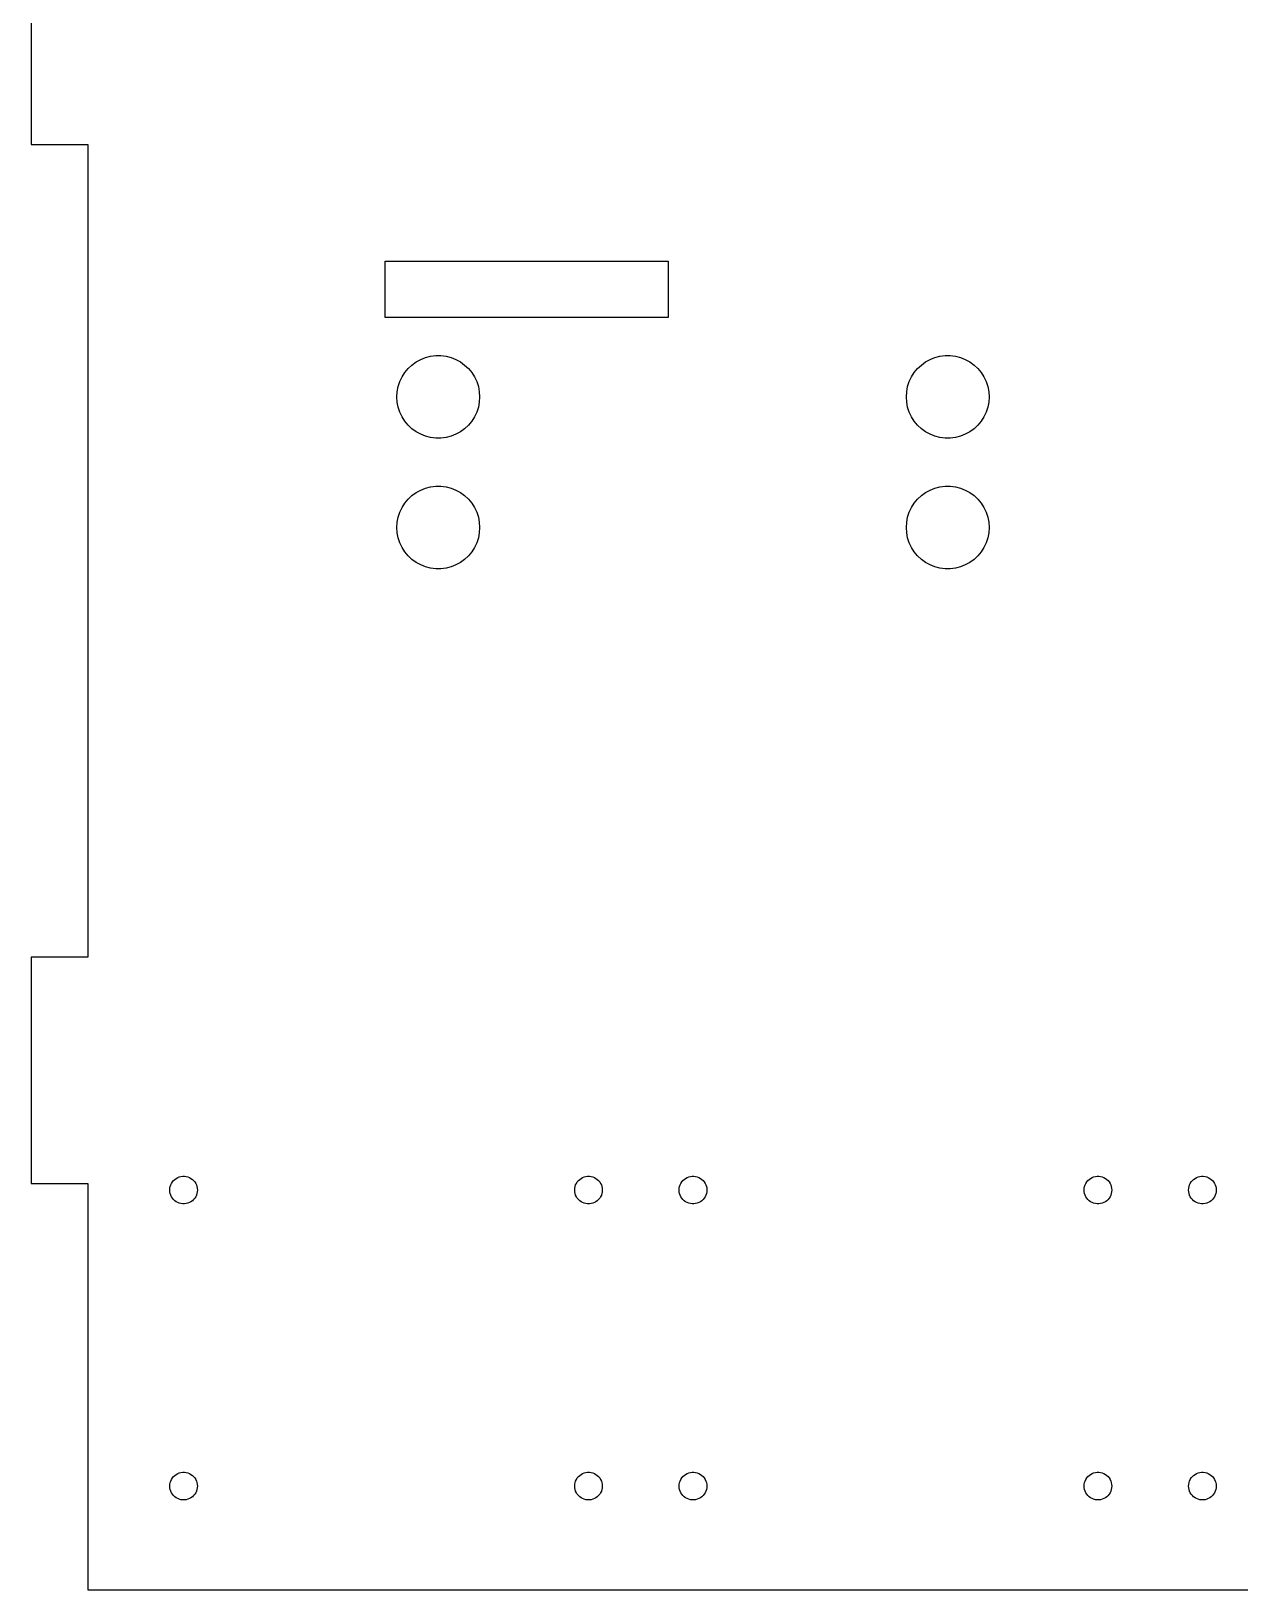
# Model space of a CAD drawing. Header units: metres. Extents: x -158 to 158, y -149 to 209.
# Drawn here: x -157.8 to -19, y -149.2 to 29.8 of the extents above; entities that cross this region are included whole.
import ezdxf

# ---------------------------------------------------------------- set-up
doc = ezdxf.new("R2010")
doc.units = ezdxf.units.M

msp = doc.modelspace()

# ---------------------------------------------------------------- linework, layer by layer
for p, q in [((-157.75, 42.75), (-157.75, 16.75)), ((-157.75, 16.75), (-151.25, 16.75)), ((-151.25, 16.75), (-151.25, -76.5833)), ((-117.083, -3.14999), (-117.083, 3.34999)), ((-117.083, 3.34999), (-84.5833, 3.34999)), ((-84.5833, 3.34999), (-84.5833, -3.14999)), ((-84.5833, -3.14999), (-117.083, -3.14999)), ((-114.463, -8.9984), (-114.028, -8.59006)), ((-114.028, -8.59006), (-113.545, -8.23944)), ((-113.545, -8.23944), (-113.022, -7.95206)), ((-113.022, -7.95206), (-112.468, -7.73247)), ((-112.468, -7.73247), (-111.89, -7.58412)), ((-111.89, -7.58412), (-111.298, -7.50937)), ((-111.298, -7.50937), (-110.702, -7.50937)), ((-110.702, -7.50937), (-110.11, -7.58412)), ((-110.11, -7.58412), (-109.532, -7.73247)), ((-109.532, -7.73247), (-108.978, -7.95206)), ((-108.978, -7.95206), (-108.455, -8.23944)), ((-108.455, -8.23944), (-107.972, -8.59006)), ((-107.972, -8.59006), (-107.537, -8.9984)), ((-55.9626, -8.9984), (-55.5278, -8.59006)), ((-55.5278, -8.59006), (-55.0452, -8.23944)), ((-55.0452, -8.23944), (-54.5224, -7.95206)), ((-54.5224, -7.95206), (-53.9678, -7.73247)), ((-53.9678, -7.73247), (-53.3901, -7.58412)), ((-53.3901, -7.58412), (-52.7982, -7.50937)), ((-52.7982, -7.50937), (-52.2017, -7.50937)), ((-52.2017, -7.50937), (-51.6099, -7.58412)), ((-51.6099, -7.58412), (-51.0322, -7.73247)), ((-51.0322, -7.73247), (-50.4775, -7.95206)), ((-50.4775, -7.95206), (-49.9548, -8.23944)), ((-49.9548, -8.23944), (-49.4722, -8.59006)), ((-49.4722, -8.59006), (-49.0374, -8.9984)), ((-115.601, -11.0687), (-115.416, -10.5014)), ((-115.416, -10.5014), (-115.162, -9.96167)), ((-115.162, -9.96167), (-114.843, -9.45801)), ((-114.843, -9.45801), (-114.463, -8.9984)), ((-107.537, -8.9984), (-107.157, -9.45801)), ((-107.157, -9.45801), (-106.838, -9.96167)), ((-106.838, -9.96167), (-106.584, -10.5014)), ((-106.584, -10.5014), (-106.399, -11.0687)), ((-57.1008, -11.0687), (-56.9164, -10.5014)), ((-56.9164, -10.5014), (-56.6624, -9.96167)), ((-56.6624, -9.96167), (-56.3428, -9.45801)), ((-56.3428, -9.45801), (-55.9626, -8.9984)), ((-49.0374, -8.9984), (-48.6572, -9.45801)), ((-48.6572, -9.45801), (-48.3375, -9.96167)), ((-48.3375, -9.96167), (-48.0836, -10.5014)), ((-48.0836, -10.5014), (-47.8992, -11.0687)), ((-115.75, -12.25), (-115.713, -11.6547)), ((-115.713, -12.8453), (-115.75, -12.25)), ((-115.713, -11.6547), (-115.601, -11.0687)), ((-106.399, -11.0687), (-106.287, -11.6547)), ((-106.287, -11.6547), (-106.25, -12.25)), ((-106.25, -12.25), (-106.287, -12.8453)), ((-57.25, -12.25), (-57.2125, -11.6547)), ((-57.2125, -12.8453), (-57.25, -12.25)), ((-57.2125, -11.6547), (-57.1008, -11.0687)), ((-47.8992, -11.0687), (-47.7874, -11.6547)), ((-47.7874, -11.6547), (-47.75, -12.25)), ((-47.75, -12.25), (-47.7874, -12.8453)), ((-115.601, -13.4313), (-115.713, -12.8453)), ((-115.416, -13.9986), (-115.601, -13.4313)), ((-115.162, -14.5383), (-115.416, -13.9986)), ((-106.584, -13.9986), (-106.838, -14.5383)), ((-106.399, -13.4313), (-106.584, -13.9986)), ((-106.287, -12.8453), (-106.399, -13.4313)), ((-57.1008, -13.4313), (-57.2125, -12.8453)), ((-56.9164, -13.9986), (-57.1008, -13.4313)), ((-56.6624, -14.5383), (-56.9164, -13.9986)), ((-48.0836, -13.9986), (-48.3375, -14.5383)), ((-47.8992, -13.4313), (-48.0836, -13.9986)), ((-47.7874, -12.8453), (-47.8992, -13.4313)), ((-114.843, -15.042), (-115.162, -14.5383)), ((-114.463, -15.5016), (-114.843, -15.042)), ((-114.028, -15.9099), (-114.463, -15.5016)), ((-113.545, -16.2605), (-114.028, -15.9099)), ((-107.972, -15.9099), (-108.455, -16.2605)), ((-107.537, -15.5016), (-107.972, -15.9099)), ((-107.157, -15.042), (-107.537, -15.5016)), ((-106.838, -14.5383), (-107.157, -15.042)), ((-56.3428, -15.042), (-56.6624, -14.5383)), ((-55.9626, -15.5016), (-56.3428, -15.042)), ((-55.5278, -15.9099), (-55.9626, -15.5016)), ((-55.0452, -16.2605), (-55.5278, -15.9099)), ((-49.4722, -15.9099), (-49.9548, -16.2605)), ((-49.0374, -15.5016), (-49.4722, -15.9099)), ((-48.6572, -15.042), (-49.0374, -15.5016)), ((-48.3375, -14.5383), (-48.6572, -15.042)), ((-113.022, -16.5479), (-113.545, -16.2605)), ((-112.468, -16.7675), (-113.022, -16.5479)), ((-111.89, -16.9159), (-112.468, -16.7675)), ((-111.298, -16.9906), (-111.89, -16.9159)), ((-110.702, -16.9906), (-111.298, -16.9906)), ((-110.11, -16.9159), (-110.702, -16.9906)), ((-109.532, -16.7675), (-110.11, -16.9159)), ((-108.978, -16.5479), (-109.532, -16.7675)), ((-108.455, -16.2605), (-108.978, -16.5479)), ((-54.5224, -16.5479), (-55.0452, -16.2605)), ((-53.9678, -16.7675), (-54.5224, -16.5479)), ((-53.3901, -16.9159), (-53.9678, -16.7675)), ((-52.7982, -16.9906), (-53.3901, -16.9159)), ((-52.2017, -16.9906), (-52.7982, -16.9906)), ((-51.6099, -16.9159), (-52.2017, -16.9906)), ((-51.0322, -16.7675), (-51.6099, -16.9159)), ((-50.4775, -16.5479), (-51.0322, -16.7675)), ((-49.9548, -16.2605), (-50.4775, -16.5479)), ((-114.028, -23.5901), (-113.545, -23.2394)), ((-113.545, -23.2394), (-113.022, -22.9521)), ((-113.022, -22.9521), (-112.468, -22.7325)), ((-112.468, -22.7325), (-111.89, -22.5841)), ((-111.89, -22.5841), (-111.298, -22.5094)), ((-111.298, -22.5094), (-110.702, -22.5094)), ((-110.702, -22.5094), (-110.11, -22.5841)), ((-110.11, -22.5841), (-109.532, -22.7325)), ((-109.532, -22.7325), (-108.978, -22.9521)), ((-108.978, -22.9521), (-108.455, -23.2394)), ((-108.455, -23.2394), (-107.972, -23.5901)), ((-55.5278, -23.5901), (-55.0452, -23.2394)), ((-55.0452, -23.2394), (-54.5224, -22.9521)), ((-54.5224, -22.9521), (-53.9678, -22.7325)), ((-53.9678, -22.7325), (-53.3901, -22.5841)), ((-53.3901, -22.5841), (-52.7982, -22.5094)), ((-52.7982, -22.5094), (-52.2017, -22.5094)), ((-52.2017, -22.5094), (-51.6099, -22.5841)), ((-51.6099, -22.5841), (-51.0322, -22.7325)), ((-51.0322, -22.7325), (-50.4775, -22.9521)), ((-50.4775, -22.9521), (-49.9548, -23.2394)), ((-49.9548, -23.2394), (-49.4722, -23.5901)), ((-115.416, -25.5014), (-115.162, -24.9617)), ((-115.162, -24.9617), (-114.843, -24.458)), ((-114.843, -24.458), (-114.463, -23.9984)), ((-114.463, -23.9984), (-114.028, -23.5901)), ((-107.972, -23.5901), (-107.537, -23.9984)), ((-107.537, -23.9984), (-107.157, -24.458)), ((-107.157, -24.458), (-106.838, -24.9617)), ((-106.838, -24.9617), (-106.584, -25.5014)), ((-56.9164, -25.5014), (-56.6624, -24.9617)), ((-56.6624, -24.9617), (-56.3428, -24.458)), ((-56.3428, -24.458), (-55.9626, -23.9984)), ((-55.9626, -23.9984), (-55.5278, -23.5901)), ((-49.4722, -23.5901), (-49.0374, -23.9984)), ((-49.0374, -23.9984), (-48.6572, -24.458)), ((-48.6572, -24.458), (-48.3375, -24.9617)), ((-48.3375, -24.9617), (-48.0836, -25.5014)), ((-115.75, -27.25), (-115.713, -26.6547)), ((-115.713, -26.6547), (-115.601, -26.0687)), ((-115.601, -26.0687), (-115.416, -25.5014)), ((-106.584, -25.5014), (-106.399, -26.0687)), ((-106.399, -26.0687), (-106.287, -26.6547)), ((-106.287, -26.6547), (-106.25, -27.25)), ((-57.25, -27.25), (-57.2125, -26.6547)), ((-57.2125, -26.6547), (-57.1008, -26.0687)), ((-57.1008, -26.0687), (-56.9164, -25.5014)), ((-48.0836, -25.5014), (-47.8992, -26.0687)), ((-47.8992, -26.0687), (-47.7874, -26.6547)), ((-47.7874, -26.6547), (-47.75, -27.25)), ((-115.713, -27.8453), (-115.75, -27.25)), ((-115.601, -28.4313), (-115.713, -27.8453)), ((-115.416, -28.9986), (-115.601, -28.4313)), ((-106.399, -28.4313), (-106.584, -28.9986)), ((-106.287, -27.8453), (-106.399, -28.4313)), ((-106.25, -27.25), (-106.287, -27.8453)), ((-57.2125, -27.8453), (-57.25, -27.25)), ((-57.1008, -28.4313), (-57.2125, -27.8453)), ((-56.9164, -28.9986), (-57.1008, -28.4313)), ((-47.8992, -28.4313), (-48.0836, -28.9986)), ((-47.7874, -27.8453), (-47.8992, -28.4313)), ((-47.75, -27.25), (-47.7874, -27.8453)), ((-115.162, -29.5383), (-115.416, -28.9986)), ((-114.843, -30.042), (-115.162, -29.5383)), ((-114.463, -30.5016), (-114.843, -30.042)), ((-107.157, -30.042), (-107.537, -30.5016)), ((-106.838, -29.5383), (-107.157, -30.042)), ((-106.584, -28.9986), (-106.838, -29.5383)), ((-56.6624, -29.5383), (-56.9164, -28.9986)), ((-56.3428, -30.042), (-56.6624, -29.5383)), ((-55.9626, -30.5016), (-56.3428, -30.042)), ((-48.6572, -30.042), (-49.0374, -30.5016)), ((-48.3375, -29.5383), (-48.6572, -30.042)), ((-48.0836, -28.9986), (-48.3375, -29.5383)), ((-114.028, -30.9099), (-114.463, -30.5016)), ((-113.545, -31.2605), (-114.028, -30.9099)), ((-113.022, -31.5479), (-113.545, -31.2605)), ((-112.468, -31.7675), (-113.022, -31.5479)), ((-111.89, -31.9159), (-112.468, -31.7675)), ((-111.298, -31.9906), (-111.89, -31.9159)), ((-110.702, -31.9906), (-111.298, -31.9906)), ((-110.11, -31.9159), (-110.702, -31.9906)), ((-109.532, -31.7675), (-110.11, -31.9159)), ((-108.978, -31.5479), (-109.532, -31.7675)), ((-108.455, -31.2605), (-108.978, -31.5479)), ((-107.972, -30.9099), (-108.455, -31.2605)), ((-107.537, -30.5016), (-107.972, -30.9099)), ((-55.5278, -30.9099), (-55.9626, -30.5016)), ((-55.0452, -31.2605), (-55.5278, -30.9099)), ((-54.5224, -31.5479), (-55.0452, -31.2605)), ((-53.9678, -31.7675), (-54.5224, -31.5479)), ((-53.3901, -31.9159), (-53.9678, -31.7675)), ((-52.7982, -31.9906), (-53.3901, -31.9159)), ((-52.2017, -31.9906), (-52.7982, -31.9906)), ((-51.6099, -31.9159), (-52.2017, -31.9906)), ((-51.0322, -31.7675), (-51.6099, -31.9159)), ((-50.4775, -31.5479), (-51.0322, -31.7675)), ((-49.9548, -31.2605), (-50.4775, -31.5479)), ((-49.4722, -30.9099), (-49.9548, -31.2605)), ((-49.0374, -30.5016), (-49.4722, -30.9099)), ((-151.25, -76.5833), (-157.75, -76.5833)), ((-157.75, -76.5833), (-157.75, -102.583)), ((-141.262, -102.114), (-141.101, -101.997)), ((-141.101, -101.997), (-140.926, -101.901)), ((-140.926, -101.901), (-140.741, -101.828)), ((-140.741, -101.828), (-140.547, -101.778)), ((-140.547, -101.778), (-140.35, -101.753)), ((-140.35, -101.753), (-140.15, -101.753)), ((-140.15, -101.753), (-139.953, -101.778)), ((-139.953, -101.778), (-139.759, -101.828)), ((-139.759, -101.828), (-139.574, -101.901)), ((-139.574, -101.901), (-139.399, -101.997)), ((-139.399, -101.997), (-139.238, -102.114)), ((-94.7619, -102.114), (-94.6006, -101.997)), ((-94.6006, -101.997), (-94.4259, -101.901)), ((-94.4259, -101.901), (-94.2406, -101.828)), ((-94.2406, -101.828), (-94.0475, -101.778)), ((-94.0475, -101.778), (-93.8497, -101.753)), ((-93.8497, -101.753), (-93.6503, -101.753)), ((-93.6503, -101.753), (-93.4525, -101.778)), ((-93.4525, -101.778), (-93.2594, -101.828)), ((-93.2594, -101.828), (-93.0741, -101.901)), ((-93.0741, -101.901), (-92.8994, -101.997)), ((-92.8994, -101.997), (-92.7381, -102.114)), ((-82.7619, -102.114), (-82.6006, -101.997)), ((-82.6006, -101.997), (-82.4259, -101.901)), ((-82.4259, -101.901), (-82.2406, -101.828)), ((-82.2406, -101.828), (-82.0475, -101.778)), ((-82.0475, -101.778), (-81.8497, -101.753)), ((-81.8497, -101.753), (-81.6503, -101.753)), ((-81.6503, -101.753), (-81.4525, -101.778)), ((-81.4525, -101.778), (-81.2594, -101.828)), ((-81.2594, -101.828), (-81.0741, -101.901)), ((-81.0741, -101.901), (-80.8994, -101.997)), ((-80.8994, -101.997), (-80.7381, -102.114)), ((-36.2619, -102.114), (-36.1006, -101.997)), ((-36.1006, -101.997), (-35.9259, -101.901)), ((-35.9259, -101.901), (-35.7406, -101.828)), ((-35.7406, -101.828), (-35.5475, -101.778)), ((-35.5475, -101.778), (-35.3497, -101.753)), ((-35.3497, -101.753), (-35.1503, -101.753)), ((-35.1503, -101.753), (-34.9525, -101.778)), ((-34.9525, -101.778), (-34.7594, -101.828)), ((-34.7594, -101.828), (-34.5741, -101.901)), ((-34.5741, -101.901), (-34.3994, -101.997)), ((-34.3994, -101.997), (-34.2381, -102.114)), ((-24.2619, -102.114), (-24.1006, -101.997)), ((-24.1006, -101.997), (-23.9259, -101.901)), ((-23.9259, -101.901), (-23.7406, -101.828)), ((-23.7406, -101.828), (-23.5475, -101.778)), ((-23.5475, -101.778), (-23.3497, -101.753)), ((-23.3497, -101.753), (-23.1503, -101.753)), ((-23.1503, -101.753), (-22.9525, -101.778)), ((-22.9525, -101.778), (-22.7594, -101.828)), ((-22.7594, -101.828), (-22.5741, -101.901)), ((-22.5741, -101.901), (-22.3994, -101.997)), ((-22.3994, -101.997), (-22.2381, -102.114)), ((-157.75, -102.583), (-151.25, -102.583)), ((-151.25, -102.583), (-151.25, -149.25)), ((-141.837, -103.337), (-141.825, -103.139)), ((-141.825, -103.536), (-141.837, -103.337)), ((-141.825, -103.139), (-141.788, -102.943)), ((-141.788, -103.732), (-141.825, -103.536)), ((-141.788, -102.943), (-141.726, -102.753)), ((-141.726, -103.922), (-141.788, -103.732)), ((-141.726, -102.753), (-141.641, -102.573)), ((-141.641, -102.573), (-141.534, -102.404)), ((-141.534, -102.404), (-141.407, -102.251)), ((-141.407, -102.251), (-141.262, -102.114)), ((-139.238, -102.114), (-139.093, -102.251)), ((-139.093, -102.251), (-138.966, -102.404)), ((-138.966, -102.404), (-138.859, -102.573)), ((-138.859, -102.573), (-138.774, -102.753)), ((-138.774, -102.753), (-138.712, -102.943)), ((-138.712, -103.732), (-138.774, -103.922)), ((-138.712, -102.943), (-138.675, -103.139)), ((-138.675, -103.536), (-138.712, -103.732)), ((-138.675, -103.139), (-138.663, -103.337)), ((-138.663, -103.337), (-138.675, -103.536)), ((-95.3375, -103.337), (-95.325, -103.139)), ((-95.325, -103.536), (-95.3375, -103.337)), ((-95.325, -103.139), (-95.2876, -102.943)), ((-95.2876, -103.732), (-95.325, -103.536)), ((-95.2876, -102.943), (-95.226, -102.753)), ((-95.226, -103.922), (-95.2876, -103.732)), ((-95.226, -102.753), (-95.1411, -102.573)), ((-95.1411, -102.573), (-95.0343, -102.404)), ((-95.0343, -102.404), (-94.9072, -102.251)), ((-94.9072, -102.251), (-94.7619, -102.114)), ((-92.7381, -102.114), (-92.5928, -102.251)), ((-92.5928, -102.251), (-92.4657, -102.404)), ((-92.4657, -102.404), (-92.3589, -102.573)), ((-92.3589, -102.573), (-92.274, -102.753)), ((-92.274, -102.753), (-92.2124, -102.943)), ((-92.2124, -103.732), (-92.274, -103.922)), ((-92.2124, -102.943), (-92.175, -103.139)), ((-92.175, -103.536), (-92.2124, -103.732)), ((-92.175, -103.139), (-92.1625, -103.337)), ((-92.1625, -103.337), (-92.175, -103.536)), ((-83.3375, -103.337), (-83.325, -103.139)), ((-83.325, -103.536), (-83.3375, -103.337)), ((-83.325, -103.139), (-83.2876, -102.943)), ((-83.2876, -103.732), (-83.325, -103.536)), ((-83.2876, -102.943), (-83.226, -102.753)), ((-83.226, -103.922), (-83.2876, -103.732)), ((-83.226, -102.753), (-83.1411, -102.573)), ((-83.1411, -102.573), (-83.0343, -102.404)), ((-83.0343, -102.404), (-82.9072, -102.251)), ((-82.9072, -102.251), (-82.7619, -102.114)), ((-80.7381, -102.114), (-80.5928, -102.251)), ((-80.5928, -102.251), (-80.4657, -102.404)), ((-80.4657, -102.404), (-80.3589, -102.573)), ((-80.3589, -102.573), (-80.274, -102.753)), ((-80.274, -102.753), (-80.2124, -102.943)), ((-80.2124, -103.732), (-80.274, -103.922)), ((-80.2124, -102.943), (-80.175, -103.139)), ((-80.175, -103.536), (-80.2124, -103.732)), ((-80.175, -103.139), (-80.1625, -103.337)), ((-80.1625, -103.337), (-80.175, -103.536)), ((-36.8375, -103.337), (-36.825, -103.139)), ((-36.825, -103.536), (-36.8375, -103.337)), ((-36.825, -103.139), (-36.7876, -102.943)), ((-36.7876, -103.732), (-36.825, -103.536)), ((-36.7876, -102.943), (-36.726, -102.753)), ((-36.726, -103.922), (-36.7876, -103.732)), ((-36.726, -102.753), (-36.6411, -102.573)), ((-36.6411, -102.573), (-36.5343, -102.404)), ((-36.5343, -102.404), (-36.4072, -102.251)), ((-36.4072, -102.251), (-36.2619, -102.114)), ((-34.2381, -102.114), (-34.0928, -102.251)), ((-34.0928, -102.251), (-33.9657, -102.404)), ((-33.9657, -102.404), (-33.8589, -102.573)), ((-33.8589, -102.573), (-33.774, -102.753)), ((-33.774, -102.753), (-33.7124, -102.943)), ((-33.7124, -103.732), (-33.774, -103.922)), ((-33.7124, -102.943), (-33.675, -103.139)), ((-33.675, -103.536), (-33.7124, -103.732)), ((-33.675, -103.139), (-33.6625, -103.337)), ((-33.6625, -103.337), (-33.675, -103.536)), ((-24.8375, -103.337), (-24.825, -103.139)), ((-24.825, -103.536), (-24.8375, -103.337)), ((-24.825, -103.139), (-24.7876, -102.943)), ((-24.7876, -103.732), (-24.825, -103.536)), ((-24.7876, -102.943), (-24.726, -102.753)), ((-24.726, -103.922), (-24.7876, -103.732)), ((-24.726, -102.753), (-24.6411, -102.573)), ((-24.6411, -102.573), (-24.5343, -102.404)), ((-24.5343, -102.404), (-24.4072, -102.251)), ((-24.4072, -102.251), (-24.2619, -102.114)), ((-22.2381, -102.114), (-22.0928, -102.251)), ((-22.0928, -102.251), (-21.9657, -102.404)), ((-21.9657, -102.404), (-21.8589, -102.573)), ((-21.8589, -102.573), (-21.774, -102.753)), ((-21.774, -102.753), (-21.7124, -102.943)), ((-21.7124, -103.732), (-21.774, -103.922)), ((-21.7124, -102.943), (-21.675, -103.139)), ((-21.675, -103.536), (-21.7124, -103.732)), ((-21.675, -103.139), (-21.6625, -103.337)), ((-21.6625, -103.337), (-21.675, -103.536)), ((-141.641, -104.102), (-141.726, -103.922)), ((-141.534, -104.271), (-141.641, -104.102)), ((-141.407, -104.424), (-141.534, -104.271)), ((-141.262, -104.561), (-141.407, -104.424)), ((-141.101, -104.678), (-141.262, -104.561)), ((-140.926, -104.774), (-141.101, -104.678)), ((-140.741, -104.847), (-140.926, -104.774)), ((-140.547, -104.897), (-140.741, -104.847)), ((-140.35, -104.922), (-140.547, -104.897)), ((-140.15, -104.922), (-140.35, -104.922)), ((-139.953, -104.897), (-140.15, -104.922)), ((-139.759, -104.847), (-139.953, -104.897)), ((-139.574, -104.774), (-139.759, -104.847)), ((-139.399, -104.678), (-139.574, -104.774)), ((-139.238, -104.561), (-139.399, -104.678)), ((-139.093, -104.424), (-139.238, -104.561)), ((-138.966, -104.271), (-139.093, -104.424)), ((-138.859, -104.102), (-138.966, -104.271)), ((-138.774, -103.922), (-138.859, -104.102)), ((-95.1411, -104.102), (-95.226, -103.922)), ((-95.0343, -104.271), (-95.1411, -104.102)), ((-94.9072, -104.424), (-95.0343, -104.271)), ((-94.7619, -104.561), (-94.9072, -104.424)), ((-94.6006, -104.678), (-94.7619, -104.561)), ((-94.4259, -104.774), (-94.6006, -104.678)), ((-94.2406, -104.847), (-94.4259, -104.774)), ((-94.0475, -104.897), (-94.2406, -104.847)), ((-93.8497, -104.922), (-94.0475, -104.897)), ((-93.6503, -104.922), (-93.8497, -104.922)), ((-93.4525, -104.897), (-93.6503, -104.922)), ((-93.2594, -104.847), (-93.4525, -104.897)), ((-93.0741, -104.774), (-93.2594, -104.847)), ((-92.8994, -104.678), (-93.0741, -104.774)), ((-92.7381, -104.561), (-92.8994, -104.678)), ((-92.5928, -104.424), (-92.7381, -104.561)), ((-92.4657, -104.271), (-92.5928, -104.424)), ((-92.3589, -104.102), (-92.4657, -104.271)), ((-92.274, -103.922), (-92.3589, -104.102)), ((-83.1411, -104.102), (-83.226, -103.922)), ((-83.0343, -104.271), (-83.1411, -104.102)), ((-82.9072, -104.424), (-83.0343, -104.271)), ((-82.7619, -104.561), (-82.9072, -104.424)), ((-82.6006, -104.678), (-82.7619, -104.561)), ((-82.4259, -104.774), (-82.6006, -104.678)), ((-82.2406, -104.847), (-82.4259, -104.774)), ((-82.0475, -104.897), (-82.2406, -104.847)), ((-81.8497, -104.922), (-82.0475, -104.897)), ((-81.6503, -104.922), (-81.8497, -104.922)), ((-81.4525, -104.897), (-81.6503, -104.922)), ((-81.2594, -104.847), (-81.4525, -104.897)), ((-81.0741, -104.774), (-81.2594, -104.847)), ((-80.8994, -104.678), (-81.0741, -104.774)), ((-80.7381, -104.561), (-80.8994, -104.678)), ((-80.5928, -104.424), (-80.7381, -104.561)), ((-80.4657, -104.271), (-80.5928, -104.424)), ((-80.3589, -104.102), (-80.4657, -104.271)), ((-80.274, -103.922), (-80.3589, -104.102)), ((-36.6411, -104.102), (-36.726, -103.922)), ((-36.5343, -104.271), (-36.6411, -104.102)), ((-36.4072, -104.424), (-36.5343, -104.271)), ((-36.2619, -104.561), (-36.4072, -104.424)), ((-36.1006, -104.678), (-36.2619, -104.561)), ((-35.9259, -104.774), (-36.1006, -104.678)), ((-35.7406, -104.847), (-35.9259, -104.774)), ((-35.5475, -104.897), (-35.7406, -104.847)), ((-35.3497, -104.922), (-35.5475, -104.897)), ((-35.1503, -104.922), (-35.3497, -104.922)), ((-34.9525, -104.897), (-35.1503, -104.922)), ((-34.7594, -104.847), (-34.9525, -104.897)), ((-34.5741, -104.774), (-34.7594, -104.847)), ((-34.3994, -104.678), (-34.5741, -104.774)), ((-34.2381, -104.561), (-34.3994, -104.678)), ((-34.0928, -104.424), (-34.2381, -104.561)), ((-33.9657, -104.271), (-34.0928, -104.424)), ((-33.8589, -104.102), (-33.9657, -104.271)), ((-33.774, -103.922), (-33.8589, -104.102)), ((-24.6411, -104.102), (-24.726, -103.922)), ((-24.5343, -104.271), (-24.6411, -104.102)), ((-24.4072, -104.424), (-24.5343, -104.271)), ((-24.2619, -104.561), (-24.4072, -104.424)), ((-24.1006, -104.678), (-24.2619, -104.561)), ((-23.9259, -104.774), (-24.1006, -104.678)), ((-23.7406, -104.847), (-23.9259, -104.774)), ((-23.5475, -104.897), (-23.7406, -104.847)), ((-23.3497, -104.922), (-23.5475, -104.897)), ((-23.1503, -104.922), (-23.3497, -104.922)), ((-22.9525, -104.897), (-23.1503, -104.922)), ((-22.7594, -104.847), (-22.9525, -104.897)), ((-22.5741, -104.774), (-22.7594, -104.847)), ((-22.3994, -104.678), (-22.5741, -104.774)), ((-22.2381, -104.561), (-22.3994, -104.678)), ((-22.0928, -104.424), (-22.2381, -104.561)), ((-21.9657, -104.271), (-22.0928, -104.424)), ((-21.8589, -104.102), (-21.9657, -104.271)), ((-21.774, -103.922), (-21.8589, -104.102)), ((-141.262, -136.114), (-141.101, -135.997)), ((-141.101, -135.997), (-140.926, -135.901)), ((-140.926, -135.901), (-140.741, -135.828)), ((-140.741, -135.828), (-140.547, -135.778)), ((-140.547, -135.778), (-140.35, -135.753)), ((-140.35, -135.753), (-140.15, -135.753)), ((-140.15, -135.753), (-139.953, -135.778)), ((-139.953, -135.778), (-139.759, -135.828)), ((-139.759, -135.828), (-139.574, -135.901)), ((-139.574, -135.901), (-139.399, -135.997)), ((-139.399, -135.997), (-139.238, -136.114)), ((-94.7619, -136.114), (-94.6006, -135.997)), ((-94.6006, -135.997), (-94.4259, -135.901)), ((-94.4259, -135.901), (-94.2406, -135.828)), ((-94.2406, -135.828), (-94.0475, -135.778)), ((-94.0475, -135.778), (-93.8497, -135.753)), ((-93.8497, -135.753), (-93.6503, -135.753)), ((-93.6503, -135.753), (-93.4525, -135.778)), ((-93.4525, -135.778), (-93.2594, -135.828)), ((-93.2594, -135.828), (-93.0741, -135.901)), ((-93.0741, -135.901), (-92.8994, -135.997)), ((-92.8994, -135.997), (-92.7381, -136.114)), ((-82.7619, -136.114), (-82.6006, -135.997)), ((-82.6006, -135.997), (-82.4259, -135.901)), ((-82.4259, -135.901), (-82.2406, -135.828)), ((-82.2406, -135.828), (-82.0475, -135.778)), ((-82.0475, -135.778), (-81.8497, -135.753)), ((-81.8497, -135.753), (-81.6503, -135.753)), ((-81.6503, -135.753), (-81.4525, -135.778)), ((-81.4525, -135.778), (-81.2594, -135.828)), ((-81.2594, -135.828), (-81.0741, -135.901)), ((-81.0741, -135.901), (-80.8994, -135.997)), ((-80.8994, -135.997), (-80.7381, -136.114)), ((-36.2619, -136.114), (-36.1006, -135.997)), ((-36.1006, -135.997), (-35.9259, -135.901)), ((-35.9259, -135.901), (-35.7406, -135.828)), ((-35.7406, -135.828), (-35.5475, -135.778)), ((-35.5475, -135.778), (-35.3497, -135.753)), ((-35.3497, -135.753), (-35.1503, -135.753)), ((-35.1503, -135.753), (-34.9525, -135.778)), ((-34.9525, -135.778), (-34.7594, -135.828)), ((-34.7594, -135.828), (-34.5741, -135.901)), ((-34.5741, -135.901), (-34.3994, -135.997)), ((-34.3994, -135.997), (-34.2381, -136.114)), ((-24.2619, -136.114), (-24.1006, -135.997)), ((-24.1006, -135.997), (-23.9259, -135.901)), ((-23.9259, -135.901), (-23.7406, -135.828)), ((-23.7406, -135.828), (-23.5475, -135.778)), ((-23.5475, -135.778), (-23.3497, -135.753)), ((-23.3497, -135.753), (-23.1503, -135.753)), ((-23.1503, -135.753), (-22.9525, -135.778)), ((-22.9525, -135.778), (-22.7594, -135.828)), ((-22.7594, -135.828), (-22.5741, -135.901)), ((-22.5741, -135.901), (-22.3994, -135.997)), ((-22.3994, -135.997), (-22.2381, -136.114)), ((-141.837, -137.337), (-141.825, -137.139)), ((-141.825, -137.536), (-141.837, -137.337)), ((-141.825, -137.139), (-141.788, -136.943)), ((-141.788, -137.732), (-141.825, -137.536)), ((-141.788, -136.943), (-141.726, -136.753)), ((-141.726, -137.922), (-141.788, -137.732)), ((-141.726, -136.753), (-141.641, -136.573)), ((-141.641, -136.573), (-141.534, -136.404)), ((-141.534, -136.404), (-141.407, -136.251)), ((-141.407, -136.251), (-141.262, -136.114)), ((-139.238, -136.114), (-139.093, -136.251)), ((-139.093, -136.251), (-138.966, -136.404)), ((-138.966, -136.404), (-138.859, -136.573)), ((-138.859, -136.573), (-138.774, -136.753)), ((-138.774, -136.753), (-138.712, -136.943)), ((-138.712, -137.732), (-138.774, -137.922)), ((-138.712, -136.943), (-138.675, -137.139)), ((-138.675, -137.536), (-138.712, -137.732)), ((-138.675, -137.139), (-138.663, -137.337)), ((-138.663, -137.337), (-138.675, -137.536)), ((-95.3375, -137.337), (-95.325, -137.139)), ((-95.325, -137.536), (-95.3375, -137.337)), ((-95.325, -137.139), (-95.2876, -136.943)), ((-95.2876, -137.732), (-95.325, -137.536)), ((-95.2876, -136.943), (-95.226, -136.753)), ((-95.226, -137.922), (-95.2876, -137.732)), ((-95.226, -136.753), (-95.1411, -136.573)), ((-95.1411, -136.573), (-95.0343, -136.404)), ((-95.0343, -136.404), (-94.9072, -136.251)), ((-94.9072, -136.251), (-94.7619, -136.114)), ((-92.7381, -136.114), (-92.5928, -136.251)), ((-92.5928, -136.251), (-92.4657, -136.404)), ((-92.4657, -136.404), (-92.3589, -136.573)), ((-92.3589, -136.573), (-92.274, -136.753)), ((-92.274, -136.753), (-92.2124, -136.943)), ((-92.2124, -137.732), (-92.274, -137.922)), ((-92.2124, -136.943), (-92.175, -137.139)), ((-92.175, -137.536), (-92.2124, -137.732)), ((-92.175, -137.139), (-92.1625, -137.337)), ((-92.1625, -137.337), (-92.175, -137.536)), ((-83.3375, -137.337), (-83.325, -137.139)), ((-83.325, -137.536), (-83.3375, -137.337)), ((-83.325, -137.139), (-83.2876, -136.943)), ((-83.2876, -137.732), (-83.325, -137.536)), ((-83.2876, -136.943), (-83.226, -136.753)), ((-83.226, -137.922), (-83.2876, -137.732)), ((-83.226, -136.753), (-83.1411, -136.573)), ((-83.1411, -136.573), (-83.0343, -136.404)), ((-83.0343, -136.404), (-82.9072, -136.251)), ((-82.9072, -136.251), (-82.7619, -136.114)), ((-80.7381, -136.114), (-80.5928, -136.251)), ((-80.5928, -136.251), (-80.4657, -136.404)), ((-80.4657, -136.404), (-80.3589, -136.573)), ((-80.3589, -136.573), (-80.274, -136.753)), ((-80.274, -136.753), (-80.2124, -136.943)), ((-80.2124, -137.732), (-80.274, -137.922)), ((-80.2124, -136.943), (-80.175, -137.139)), ((-80.175, -137.536), (-80.2124, -137.732)), ((-80.175, -137.139), (-80.1625, -137.337)), ((-80.1625, -137.337), (-80.175, -137.536)), ((-36.8375, -137.337), (-36.825, -137.139)), ((-36.825, -137.536), (-36.8375, -137.337)), ((-36.825, -137.139), (-36.7876, -136.943)), ((-36.7876, -137.732), (-36.825, -137.536)), ((-36.7876, -136.943), (-36.726, -136.753)), ((-36.726, -137.922), (-36.7876, -137.732)), ((-36.726, -136.753), (-36.6411, -136.573)), ((-36.6411, -136.573), (-36.5343, -136.404)), ((-36.5343, -136.404), (-36.4072, -136.251)), ((-36.4072, -136.251), (-36.2619, -136.114)), ((-34.2381, -136.114), (-34.0928, -136.251)), ((-34.0928, -136.251), (-33.9657, -136.404)), ((-33.9657, -136.404), (-33.8589, -136.573)), ((-33.8589, -136.573), (-33.774, -136.753)), ((-33.774, -136.753), (-33.7124, -136.943)), ((-33.7124, -137.732), (-33.774, -137.922)), ((-33.7124, -136.943), (-33.675, -137.139)), ((-33.675, -137.536), (-33.7124, -137.732)), ((-33.675, -137.139), (-33.6625, -137.337)), ((-33.6625, -137.337), (-33.675, -137.536)), ((-24.8375, -137.337), (-24.825, -137.139)), ((-24.825, -137.536), (-24.8375, -137.337)), ((-24.825, -137.139), (-24.7876, -136.943)), ((-24.7876, -137.732), (-24.825, -137.536)), ((-24.7876, -136.943), (-24.726, -136.753)), ((-24.726, -137.922), (-24.7876, -137.732)), ((-24.726, -136.753), (-24.6411, -136.573)), ((-24.6411, -136.573), (-24.5343, -136.404)), ((-24.5343, -136.404), (-24.4072, -136.251)), ((-24.4072, -136.251), (-24.2619, -136.114)), ((-22.2381, -136.114), (-22.0928, -136.251)), ((-22.0928, -136.251), (-21.9657, -136.404)), ((-21.9657, -136.404), (-21.8589, -136.573)), ((-21.8589, -136.573), (-21.774, -136.753)), ((-21.774, -136.753), (-21.7124, -136.943)), ((-21.7124, -137.732), (-21.774, -137.922)), ((-21.7124, -136.943), (-21.675, -137.139)), ((-21.675, -137.536), (-21.7124, -137.732)), ((-21.675, -137.139), (-21.6625, -137.337)), ((-21.6625, -137.337), (-21.675, -137.536)), ((-141.641, -138.102), (-141.726, -137.922)), ((-141.534, -138.271), (-141.641, -138.102)), ((-141.407, -138.424), (-141.534, -138.271)), ((-141.262, -138.561), (-141.407, -138.424)), ((-141.101, -138.678), (-141.262, -138.561)), ((-140.926, -138.774), (-141.101, -138.678)), ((-140.741, -138.847), (-140.926, -138.774)), ((-140.547, -138.897), (-140.741, -138.847)), ((-140.35, -138.922), (-140.547, -138.897)), ((-140.15, -138.922), (-140.35, -138.922)), ((-139.953, -138.897), (-140.15, -138.922)), ((-139.759, -138.847), (-139.953, -138.897)), ((-139.574, -138.774), (-139.759, -138.847)), ((-139.399, -138.678), (-139.574, -138.774)), ((-139.238, -138.561), (-139.399, -138.678)), ((-139.093, -138.424), (-139.238, -138.561)), ((-138.966, -138.271), (-139.093, -138.424)), ((-138.859, -138.102), (-138.966, -138.271)), ((-138.774, -137.922), (-138.859, -138.102)), ((-95.1411, -138.102), (-95.226, -137.922)), ((-95.0343, -138.271), (-95.1411, -138.102)), ((-94.9072, -138.424), (-95.0343, -138.271)), ((-94.7619, -138.561), (-94.9072, -138.424)), ((-94.6006, -138.678), (-94.7619, -138.561)), ((-94.4259, -138.774), (-94.6006, -138.678)), ((-94.2406, -138.847), (-94.4259, -138.774)), ((-94.0475, -138.897), (-94.2406, -138.847)), ((-93.8497, -138.922), (-94.0475, -138.897)), ((-93.6503, -138.922), (-93.8497, -138.922)), ((-93.4525, -138.897), (-93.6503, -138.922)), ((-93.2594, -138.847), (-93.4525, -138.897)), ((-93.0741, -138.774), (-93.2594, -138.847)), ((-92.8994, -138.678), (-93.0741, -138.774)), ((-92.7381, -138.561), (-92.8994, -138.678)), ((-92.5928, -138.424), (-92.7381, -138.561)), ((-92.4657, -138.271), (-92.5928, -138.424)), ((-92.3589, -138.102), (-92.4657, -138.271)), ((-92.274, -137.922), (-92.3589, -138.102)), ((-83.1411, -138.102), (-83.226, -137.922)), ((-83.0343, -138.271), (-83.1411, -138.102)), ((-82.9072, -138.424), (-83.0343, -138.271)), ((-82.7619, -138.561), (-82.9072, -138.424)), ((-82.6006, -138.678), (-82.7619, -138.561)), ((-82.4259, -138.774), (-82.6006, -138.678)), ((-82.2406, -138.847), (-82.4259, -138.774)), ((-82.0475, -138.897), (-82.2406, -138.847)), ((-81.8497, -138.922), (-82.0475, -138.897)), ((-81.6503, -138.922), (-81.8497, -138.922)), ((-81.4525, -138.897), (-81.6503, -138.922)), ((-81.2594, -138.847), (-81.4525, -138.897)), ((-81.0741, -138.774), (-81.2594, -138.847)), ((-80.8994, -138.678), (-81.0741, -138.774)), ((-80.7381, -138.561), (-80.8994, -138.678)), ((-80.5928, -138.424), (-80.7381, -138.561)), ((-80.4657, -138.271), (-80.5928, -138.424)), ((-80.3589, -138.102), (-80.4657, -138.271)), ((-80.274, -137.922), (-80.3589, -138.102)), ((-36.6411, -138.102), (-36.726, -137.922)), ((-36.5343, -138.271), (-36.6411, -138.102)), ((-36.4072, -138.424), (-36.5343, -138.271)), ((-36.2619, -138.561), (-36.4072, -138.424)), ((-36.1006, -138.678), (-36.2619, -138.561)), ((-35.9259, -138.774), (-36.1006, -138.678)), ((-35.7406, -138.847), (-35.9259, -138.774)), ((-35.5475, -138.897), (-35.7406, -138.847)), ((-35.3497, -138.922), (-35.5475, -138.897)), ((-35.1503, -138.922), (-35.3497, -138.922)), ((-34.9525, -138.897), (-35.1503, -138.922)), ((-34.7594, -138.847), (-34.9525, -138.897)), ((-34.5741, -138.774), (-34.7594, -138.847)), ((-34.3994, -138.678), (-34.5741, -138.774)), ((-34.2381, -138.561), (-34.3994, -138.678)), ((-34.0928, -138.424), (-34.2381, -138.561)), ((-33.9657, -138.271), (-34.0928, -138.424)), ((-33.8589, -138.102), (-33.9657, -138.271)), ((-33.774, -137.922), (-33.8589, -138.102)), ((-24.6411, -138.102), (-24.726, -137.922)), ((-24.5343, -138.271), (-24.6411, -138.102)), ((-24.4072, -138.424), (-24.5343, -138.271)), ((-24.2619, -138.561), (-24.4072, -138.424)), ((-24.1006, -138.678), (-24.2619, -138.561)), ((-23.9259, -138.774), (-24.1006, -138.678)), ((-23.7406, -138.847), (-23.9259, -138.774)), ((-23.5475, -138.897), (-23.7406, -138.847)), ((-23.3497, -138.922), (-23.5475, -138.897)), ((-23.1503, -138.922), (-23.3497, -138.922)), ((-22.9525, -138.897), (-23.1503, -138.922)), ((-22.7594, -138.847), (-22.9525, -138.897)), ((-22.5741, -138.774), (-22.7594, -138.847)), ((-22.3994, -138.678), (-22.5741, -138.774)), ((-22.2381, -138.561), (-22.3994, -138.678)), ((-22.0928, -138.424), (-22.2381, -138.561)), ((-21.9657, -138.271), (-22.0928, -138.424)), ((-21.8589, -138.102), (-21.9657, -138.271)), ((-21.774, -137.922), (-21.8589, -138.102)), ((-151.25, -149.25), (151.25, -149.25))]:
    msp.add_line(p, q)

doc.saveas('drawing.dxf')
